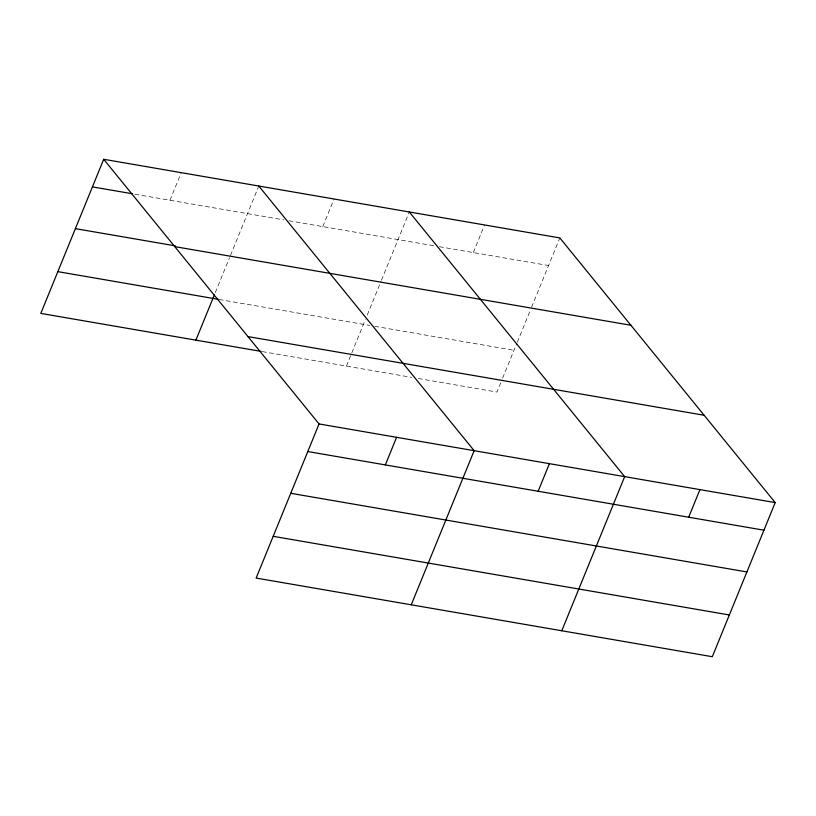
<?xml version="1.0" encoding="UTF-8"?>
<svg xmlns="http://www.w3.org/2000/svg" width="816" height="816" viewBox="0 0 816 816"><rect width="100%" height="100%" fill="white"/><g stroke="black" fill="none" stroke-linecap="round" stroke-linejoin="round"><path stroke-width="0.61" stroke-dasharray="4.08 3.06" d="M169.983 200.257L181.244 172.655M215.302 292.577L229.531 257.703M230.479 255.377L258.784 186.028M322.789 226.603L334.05 199.002M346.423 366.098L365.354 319.699M367.251 315.047L381.011 281.326M381.49 280.174L409.316 211.976M473.311 252.552L484.582 224.951M500.738 382.775L496.944 392.057L416.67 378.216M502.625 378.134L516.834 343.332M517.303 342.169L530.594 309.611M531.542 307.285L559.847 237.935M134.956 194.218L283.897 219.892M288.915 220.759L434.428 245.851M439.447 246.718L548.576 265.537M219.198 299.472L369.73 325.431M374.748 326.298L513.988 350.309M262.375 351.604L411.652 377.349"/><path stroke-width="1.22" d="M103.693 159.283L319.056 423.943L256.153 578.065L712.307 656.717L775.2 502.595L559.847 237.935L103.693 159.283L40.8 313.405L261.12 351.39M195.891 340.15L214.353 294.902M385.336 464.916L396.596 437.315M411.244 604.809L474.147 450.687L258.784 186.028M538.142 491.263L549.403 463.661M561.775 630.768L624.668 476.636L409.316 211.976M688.673 517.222L699.934 489.62M92.432 186.884L132.457 193.78M75.398 228.633L175.45 245.891M174.767 246.616L630.911 325.268M57.834 271.646L217.943 299.258M247.982 336.6L704.137 415.262M319.056 423.943L775.2 502.595M307.785 451.544L763.939 530.196M290.751 493.292L746.895 571.945M273.197 536.316L729.341 614.968"/></g></svg>
